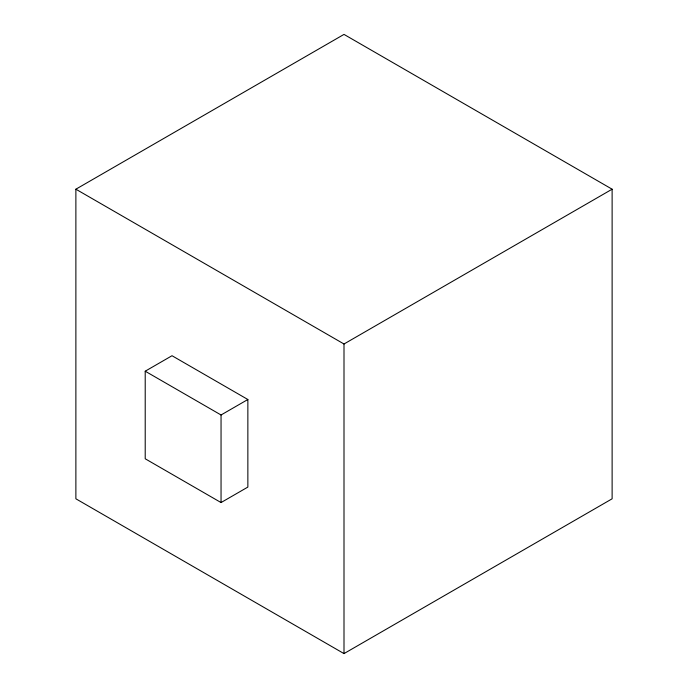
<?xml version="1.0" encoding="UTF-8"?>
<svg xmlns="http://www.w3.org/2000/svg" width="688" height="688" viewBox="0 0 688 688"><rect width="100%" height="100%" fill="white"/><g stroke="black" fill="none" stroke-linecap="round" stroke-linejoin="round"><path stroke-width="1.03" d="M75.878 189.2L344 34.4L612.122 189.2L612.122 498.8L344 653.6L75.878 498.8L75.878 189.2L344 344L612.122 189.2M145.211 371.202L172.017 355.722L247.861 399.504L247.861 487.078L221.046 502.558L145.211 458.776L145.211 371.202L221.046 414.984L247.861 399.504M344 344L344 653.6M221.046 414.984L221.046 502.558"/></g></svg>
